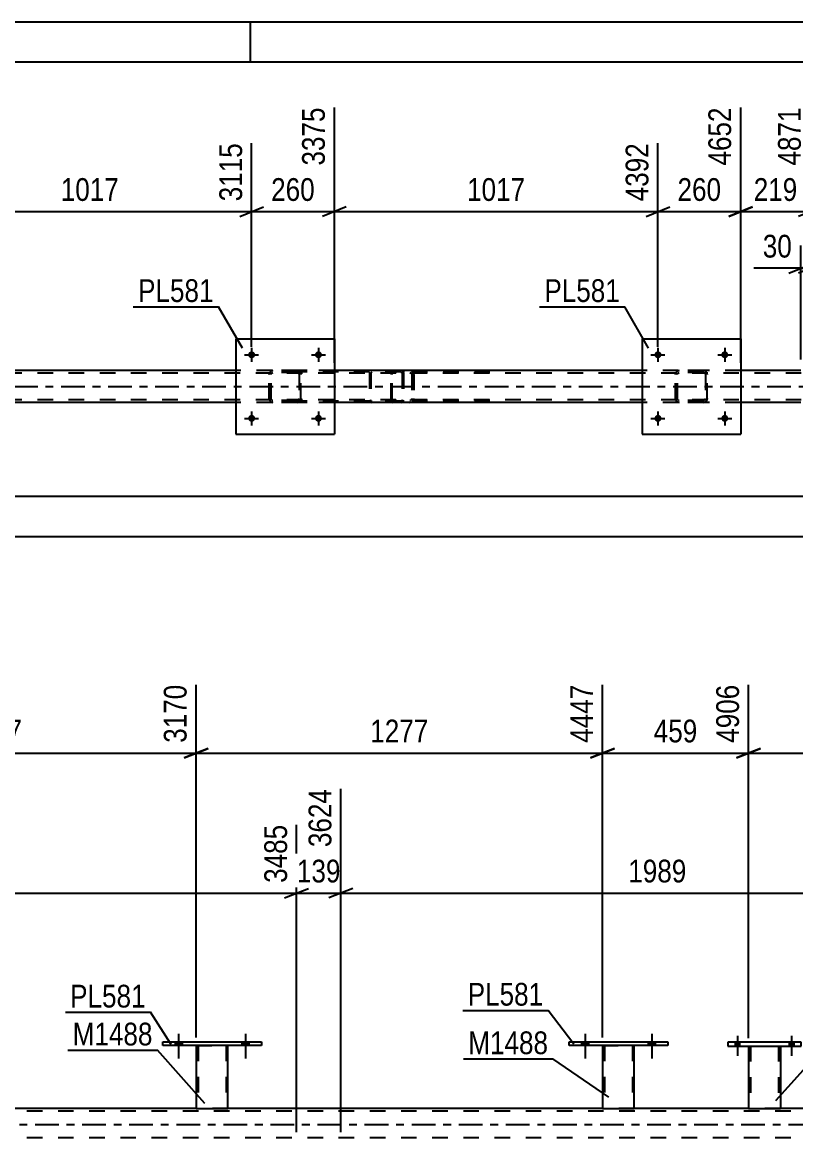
# Model space of a CAD drawing. Header units: millimetres. Extents: x 0 to 841, y 0 to 594.
# Drawn here: x 182.3 to 279.5, y 453.7 to 594 of the extents above; entities that cross this region are included whole.
import ezdxf

# ---------------------------------------------------------------- set-up
doc = ezdxf.new("R2010")
doc.units = ezdxf.units.MM
doc.linetypes.add('DXK_LINE_DOT2', pattern=[3.9198, 1.9599, -1.9599])
doc.linetypes.add('DXK_LINE_DOT3', pattern=[5.9187, 2.979, -0.9799, 0.9799, -0.9799])
doc.styles.add('Arial Narrow', font='ARIALN.TTF', dxfattribs={"height": 0.2})

# ---------------------------------------------------------------- blocks, each defined once
blk = doc.blocks.new('Unknown-814521846-1135')
at = {"color": 5, "linetype": 'Continuous'}
for p, q in [((841, 594), (0, 594)), ((211, 589), (211, 594)), ((836, 589), (5, 589))]:
    blk.add_line(p, q, dxfattribs=at)
blk = doc.blocks.new('Part-814521846-5149 - 5034')
at = {"color": 7, "linetype": 'DXK_LINE_DOT2'}
for p, q in [((229.87, 550.17), (214.54, 550.17)), ((226.29, 550.17), (226.16, 550.14)), ((230, 550.14), (229.87, 550.17)), ((229.87, 550.01), (214.54, 550.01)), ((225.98, 549.97), (225.95, 549.85)), ((225.95, 549.85), (225.95, 546.49)), ((226.12, 549.85), (226.13, 549.91)), ((226.12, 549.85), (226.12, 546.49)), ((226.13, 549.91), (226.17, 549.96)), ((226.17, 549.96), (226.2, 549.98)), ((226.2, 549.98), (226.23, 549.99)), ((226.23, 549.99), (226.29, 550.01)), ((229.87, 550.01), (229.93, 549.99)), ((229.93, 549.99), (229.99, 549.96)), ((229.99, 549.96), (230.02, 549.91)), ((230.02, 549.91), (230.04, 549.85)), ((230.04, 549.85), (230.04, 546.49)), ((230.21, 549.85), (230.18, 549.97)), ((230.21, 549.85), (230.21, 546.49)), ((229.87, 546.33), (214.54, 546.33)), ((229.87, 546.17), (214.54, 546.17)), ((225.95, 546.49), (225.98, 546.36)), ((226.13, 546.43), (226.12, 546.49)), ((226.17, 546.37), (226.13, 546.43)), ((226.16, 546.19), (226.29, 546.17)), ((226.17, 546.37), (226.2, 546.35)), ((226.2, 546.35), (226.23, 546.34)), ((226.23, 546.34), (226.29, 546.33)), ((229.93, 546.34), (229.87, 546.33)), ((229.87, 546.17), (230, 546.19)), ((229.99, 546.37), (229.93, 546.34)), ((230.02, 546.43), (229.99, 546.37)), ((230.04, 546.49), (230.02, 546.43)), ((230.18, 546.36), (230.21, 546.49))]:
    blk.add_line(p, q, dxfattribs=at)
for centre, start, end in [((229.88, 549.83), 24.32, 69.2417), ((226.28, 546.5), 204.32, 249.2417), ((229.88, 546.5), 290.7583, 335.68)]:
    blk.add_arc(centre, 0.331, start, end, dxfattribs=at)
blk = doc.blocks.new('Part-814521846-5109 - 5034')
at = {"color": 7, "linetype": 'DXK_LINE_DOT2'}
for p, q in [((228.83, 550.13), (228.74, 550.03)), ((228.93, 550.17), (228.83, 550.13)), ((241.09, 550.17), (228.93, 550.17)), ((230.21, 550.17), (230.21, 549.93)), ((231.21, 550.13), (231.02, 550.17)), ((228.68, 549.87), (228.66, 549.69)), ((228.66, 546.65), (228.66, 549.69)), ((228.74, 550.03), (228.68, 549.87)), ((228.8, 549.69), (228.81, 549.78)), ((228.8, 546.65), (228.8, 549.69)), ((228.81, 549.78), (228.84, 549.86)), ((228.84, 549.86), (228.88, 549.91)), ((228.88, 549.91), (228.93, 549.93)), ((241.09, 549.93), (228.93, 549.93)), ((231.02, 549.93), (231.12, 549.91)), ((231.12, 549.91), (231.2, 549.86)), ((231.2, 549.86), (231.25, 549.78)), ((231.25, 549.78), (231.27, 549.69)), ((231.27, 549.69), (231.27, 546.65)), ((231.51, 549.77), (231.49, 549.87)), ((231.53, 549.69), (231.51, 549.77)), ((231.53, 549.69), (231.53, 546.65)), ((228.68, 546.46), (228.66, 546.65)), ((228.73, 546.34), (228.68, 546.46)), ((228.74, 546.31), (228.73, 546.34)), ((228.74, 546.31), (228.83, 546.2)), ((228.81, 546.55), (228.8, 546.65)), ((228.84, 546.48), (228.81, 546.55)), ((228.83, 546.2), (228.93, 546.17)), ((228.88, 546.42), (228.84, 546.48)), ((228.93, 546.41), (228.88, 546.42)), ((241.09, 546.41), (228.93, 546.41)), ((241.09, 546.17), (228.93, 546.17)), ((230.21, 546.17), (230.21, 546.41)), ((231.12, 546.42), (231.02, 546.41)), ((231.02, 546.17), (231.21, 546.2)), ((231.2, 546.48), (231.12, 546.42)), ((231.25, 546.55), (231.2, 546.48)), ((231.27, 546.65), (231.25, 546.55)), ((231.49, 546.46), (231.51, 546.56)), ((231.51, 546.56), (231.53, 546.65))]:
    blk.add_line(p, q, dxfattribs=at)
for centre, start, end in [((231.04, 549.67), 23.8494, 68.8059), ((231.04, 546.66), 291.1941, 336.1506)]:
    blk.add_arc(centre, 0.492, start, end, dxfattribs=at)
blk = doc.blocks.new('Bolt-814521846-5214 - 5034')
at = {"linetype": 'Continuous'}
for points in [[(211.57, 552.17, -1), (210.69, 552.17, -1)], [(219.97, 552.17, -1), (219.09, 552.17, -1)]]:
    blk.add_hatch(color=1, dxfattribs=at).paths.add_polyline_path(points)
at = {"color": 1, "linetype": 'Continuous'}
for p, q in [((211.13, 553.05), (211.13, 551.29)), ((219.53, 553.05), (219.53, 551.29)), ((210.25, 552.17), (212.01, 552.17)), ((218.65, 552.17), (220.41, 552.17))]:
    blk.add_line(p, q, dxfattribs=at)
blk = doc.blocks.new('Part-814521846-5063 - 5034')
at = {"color": 2, "linetype": 'Continuous'}
for p, q in [((209.13, 550.17), (170.45, 550.17)), ((260.21, 550.17), (221.53, 550.17)), ((280.17, 550.17), (272.61, 550.17)), ((209.13, 546.17), (170.45, 546.17)), ((260.21, 546.17), (221.53, 546.17)), ((280.17, 546.17), (272.61, 546.17))]:
    blk.add_line(p, q, dxfattribs=at)
at = {"color": 7, "linetype": 'DXK_LINE_DOT2'}
for p, q in [((221.53, 550.17), (209.13, 550.17)), ((272.61, 550.17), (260.21, 550.17)), ((750.61, 549.85), (86.55, 549.85)), ((750.61, 546.49), (86.55, 546.49)), ((221.53, 546.17), (209.13, 546.17)), ((272.61, 546.17), (260.21, 546.17))]:
    blk.add_line(p, q, dxfattribs=at)
at = {"color": 7, "linetype": 'DXK_LINE_DOT3'}
blk.add_line((86.55, 548.17), (750.61, 548.17), dxfattribs=at)
blk = doc.blocks.new('Bolt-814521846-5215 - 5034')
at = {"linetype": 'Continuous'}
for points in [[(211.57, 544.17, -1), (210.69, 544.17, -1)], [(219.97, 544.17, -1), (219.09, 544.17, -1)]]:
    blk.add_hatch(color=1, dxfattribs=at).paths.add_polyline_path(points)
at = {"color": 1, "linetype": 'Continuous'}
for p, q in [((211.13, 545.05), (211.13, 543.29)), ((219.53, 545.05), (219.53, 543.29)), ((210.25, 544.17), (212.01, 544.17)), ((218.65, 544.17), (220.41, 544.17))]:
    blk.add_line(p, q, dxfattribs=at)
blk = doc.blocks.new('Part-814521846-5179 - 5034')
at = {"color": 2, "linetype": 'Continuous'}
for p, q in [((209.13, 554.17), (209.13, 542.17)), ((209.13, 554.17), (221.53, 554.17)), ((221.53, 554.17), (221.53, 542.17)), ((209.13, 542.17), (221.53, 542.17))]:
    blk.add_line(p, q, dxfattribs=at)
blk = doc.blocks.new('Part-814521846-5180 - 5034')
at = {"color": 7, "linetype": 'DXK_LINE_DOT2'}
for p, q in [((213.62, 550.13), (213.81, 550.17)), ((213.81, 550.17), (213.62, 550.13)), ((216.85, 550.17), (213.81, 550.17)), ((216.85, 550.17), (217.03, 550.13)), ((217.03, 550.13), (216.85, 550.17)), ((213.33, 549.69), (213.36, 549.87)), ((213.36, 549.87), (213.33, 549.69)), ((213.33, 546.65), (213.33, 549.69)), ((213.57, 549.69), (213.59, 549.78)), ((213.57, 546.65), (213.57, 549.69)), ((213.59, 549.78), (213.64, 549.86)), ((213.64, 549.86), (213.72, 549.91)), ((213.72, 549.91), (213.81, 549.93)), ((216.85, 549.93), (213.81, 549.93)), ((216.85, 549.93), (216.94, 549.91)), ((216.94, 549.91), (217.02, 549.86)), ((217.02, 549.86), (217.07, 549.78)), ((217.07, 549.78), (217.09, 549.69)), ((217.09, 549.69), (217.09, 546.65)), ((217.29, 549.87), (217.33, 549.69)), ((217.33, 549.69), (217.29, 549.87)), ((217.33, 546.65), (217.33, 549.69)), ((213.36, 546.46), (213.33, 546.65)), ((213.33, 546.65), (213.36, 546.46)), ((213.59, 546.55), (213.57, 546.65)), ((213.64, 546.48), (213.59, 546.55)), ((213.81, 546.17), (213.62, 546.2)), ((213.62, 546.2), (213.81, 546.17)), ((213.72, 546.42), (213.64, 546.48)), ((213.81, 546.41), (213.72, 546.42)), ((216.85, 546.41), (213.81, 546.41)), ((216.85, 546.17), (213.81, 546.17)), ((216.94, 546.42), (216.85, 546.41)), ((217.03, 546.2), (216.85, 546.17)), ((216.85, 546.17), (217.03, 546.2)), ((217.02, 546.48), (216.94, 546.42)), ((217.07, 546.55), (217.02, 546.48)), ((217.09, 546.65), (217.07, 546.55)), ((217.33, 546.65), (217.29, 546.46)), ((217.29, 546.46), (217.33, 546.65))]:
    blk.add_line(p, q, dxfattribs=at)
at = {"color": 7, "linetype": 'DXK_LINE_DOT3'}
blk.add_line((215.33, 548.17), (215.33, 548.17), dxfattribs=at)
at = {"color": 7, "linetype": 'DXK_LINE_DOT2'}
for centre, start, end in [((213.81, 549.69), 112.5, 157.5), ((213.81, 549.69), 112.5, 157.5), ((216.85, 549.69), 22.5, 67.5), ((216.85, 549.69), 22.5, 67.5), ((213.81, 546.65), 202.5, 247.5), ((213.81, 546.65), 202.5, 247.5), ((216.85, 546.65), 292.5, 337.5), ((216.85, 546.65), 292.5, 337.5)]:
    blk.add_arc(centre, 0.48, start, end, dxfattribs=at)
blk = doc.blocks.new('Part-814521846-5185 - 5034')
at = {"color": 2, "linetype": 'Continuous'}
for p, q in [((260.21, 554.17), (260.21, 542.17)), ((260.21, 554.17), (272.61, 554.17)), ((272.61, 554.17), (272.61, 542.17)), ((260.21, 542.17), (272.61, 542.17))]:
    blk.add_line(p, q, dxfattribs=at)
blk = doc.blocks.new('Part-814521846-5186 - 5034')
at = {"color": 7, "linetype": 'DXK_LINE_DOT2'}
for p, q in [((264.7, 550.13), (264.89, 550.17)), ((264.89, 550.17), (264.7, 550.13)), ((267.93, 550.17), (264.89, 550.17)), ((267.93, 550.17), (268.11, 550.13)), ((268.11, 550.13), (267.93, 550.17)), ((264.41, 549.69), (264.44, 549.87)), ((264.44, 549.87), (264.41, 549.69)), ((264.41, 546.65), (264.41, 549.69)), ((264.65, 549.69), (264.67, 549.78)), ((264.65, 546.65), (264.65, 549.69)), ((264.67, 549.78), (264.72, 549.86)), ((264.72, 549.86), (264.8, 549.91)), ((264.8, 549.91), (264.89, 549.93)), ((267.93, 549.93), (264.89, 549.93)), ((267.93, 549.93), (268.02, 549.91)), ((268.02, 549.91), (268.1, 549.86)), ((268.1, 549.86), (268.15, 549.78)), ((268.15, 549.78), (268.17, 549.69)), ((268.17, 549.69), (268.17, 546.65)), ((268.37, 549.87), (268.41, 549.69)), ((268.41, 549.69), (268.37, 549.87)), ((268.41, 546.65), (268.41, 549.69)), ((264.44, 546.46), (264.41, 546.65)), ((264.41, 546.65), (264.44, 546.46)), ((264.67, 546.55), (264.65, 546.65)), ((264.72, 546.48), (264.67, 546.55)), ((264.89, 546.17), (264.7, 546.2)), ((264.7, 546.2), (264.89, 546.17)), ((264.8, 546.42), (264.72, 546.48)), ((264.89, 546.41), (264.8, 546.42)), ((267.93, 546.41), (264.89, 546.41)), ((267.93, 546.17), (264.89, 546.17)), ((268.02, 546.42), (267.93, 546.41)), ((268.11, 546.2), (267.93, 546.17)), ((267.93, 546.17), (268.11, 546.2)), ((268.1, 546.48), (268.02, 546.42)), ((268.15, 546.55), (268.1, 546.48)), ((268.17, 546.65), (268.15, 546.55)), ((268.41, 546.65), (268.37, 546.46)), ((268.37, 546.46), (268.41, 546.65))]:
    blk.add_line(p, q, dxfattribs=at)
at = {"color": 7, "linetype": 'DXK_LINE_DOT3'}
blk.add_line((266.41, 548.17), (266.41, 548.17), dxfattribs=at)
at = {"color": 7, "linetype": 'DXK_LINE_DOT2'}
for centre, start, end in [((264.89, 549.69), 112.5, 157.5), ((264.89, 549.69), 112.5, 157.5), ((267.93, 549.69), 22.5, 67.5), ((267.93, 549.69), 22.5, 67.5), ((264.89, 546.65), 202.5, 247.5), ((264.89, 546.65), 202.5, 247.5), ((267.93, 546.65), 292.5, 337.5), ((267.93, 546.65), 292.5, 337.5)]:
    blk.add_arc(centre, 0.48, start, end, dxfattribs=at)
blk = doc.blocks.new('Bolt-814521846-5216 - 5034')
at = {"linetype": 'Continuous'}
for points in [[(262.65, 552.17, -1), (261.77, 552.17, -1)], [(271.05, 552.17, -1), (270.17, 552.17, -1)]]:
    blk.add_hatch(color=1, dxfattribs=at).paths.add_polyline_path(points)
at = {"color": 1, "linetype": 'Continuous'}
for p, q in [((262.21, 553.05), (262.21, 551.29)), ((270.61, 553.05), (270.61, 551.29)), ((261.33, 552.17), (263.09, 552.17)), ((269.73, 552.17), (271.49, 552.17))]:
    blk.add_line(p, q, dxfattribs=at)
blk = doc.blocks.new('Bolt-814521846-5217 - 5034')
at = {"linetype": 'Continuous'}
for points in [[(262.65, 544.17, -1), (261.77, 544.17, -1)], [(271.05, 544.17, -1), (270.17, 544.17, -1)]]:
    blk.add_hatch(color=1, dxfattribs=at).paths.add_polyline_path(points)
at = {"color": 1, "linetype": 'Continuous'}
for p, q in [((262.21, 545.05), (262.21, 543.29)), ((270.61, 545.05), (270.61, 543.29)), ((261.33, 544.17), (263.09, 544.17)), ((269.73, 544.17), (271.49, 544.17))]:
    blk.add_line(p, q, dxfattribs=at)
blk = doc.blocks.new('Bolt-814521846-3299 - 3290')
at = {"linetype": 'Continuous'}
for points in [[(252.6, 465.25), (253.48, 465.25), (253.48, 465.73), (252.6, 465.73)], [(261, 465.25), (261.88, 465.25), (261.88, 465.73), (261, 465.73)]]:
    blk.add_hatch(color=1, dxfattribs=at).paths.add_polyline_path(points)
at = {"color": 1, "linetype": 'Continuous'}
for p, q in [((253.04, 466.73), (253.04, 463.61)), ((261.44, 466.73), (261.44, 463.61)), ((252.6, 465.73), (252.6, 465.25)), ((253.48, 465.73), (253.48, 465.25)), ((261, 465.73), (261, 465.25)), ((261.88, 465.73), (261.88, 465.25))]:
    blk.add_line(p, q, dxfattribs=at)
blk = doc.blocks.new('Part-814521846-3380 - 3290')
at = {"color": 2, "linetype": 'Continuous'}
for p, q in [((199.95, 465.73), (212.35, 465.73)), ((199.95, 465.25), (199.95, 465.73)), ((212.35, 465.25), (199.95, 465.25)), ((212.35, 465.73), (212.35, 465.25))]:
    blk.add_line(p, q, dxfattribs=at)
blk = doc.blocks.new('Bolt-814521846-3297 - 3290')
at = {"linetype": 'Continuous'}
for points in [[(201.51, 465.25), (202.39, 465.25), (202.39, 465.73), (201.51, 465.73)], [(209.91, 465.25), (210.79, 465.25), (210.79, 465.73), (209.91, 465.73)]]:
    blk.add_hatch(color=1, dxfattribs=at).paths.add_polyline_path(points)
at = {"color": 1, "linetype": 'Continuous'}
for p, q in [((201.95, 466.73), (201.95, 463.61)), ((210.35, 466.73), (210.35, 463.61)), ((201.51, 465.73), (201.51, 465.25)), ((202.39, 465.73), (202.39, 465.25)), ((209.91, 465.73), (209.91, 465.25)), ((210.79, 465.73), (210.79, 465.25))]:
    blk.add_line(p, q, dxfattribs=at)
blk = doc.blocks.new('Bolt-814521846-3298 - 3290')
at = {"linetype": 'Continuous'}
for points in [[(201.51, 465.25), (202.39, 465.25), (202.39, 465.73), (201.51, 465.73)], [(209.91, 465.25), (210.79, 465.25), (210.79, 465.73), (209.91, 465.73)]]:
    blk.add_hatch(color=1, dxfattribs=at).paths.add_polyline_path(points)
at = {"color": 1, "linetype": 'Continuous'}
for p, q in [((201.95, 466.73), (201.95, 463.61)), ((210.35, 466.73), (210.35, 463.61)), ((201.51, 465.73), (201.51, 465.25)), ((202.39, 465.73), (202.39, 465.25)), ((209.91, 465.73), (209.91, 465.25)), ((210.79, 465.73), (210.79, 465.25))]:
    blk.add_line(p, q, dxfattribs=at)
blk = doc.blocks.new('Bolt-814521846-3300 - 3290')
at = {"linetype": 'Continuous'}
for points in [[(252.6, 465.25), (253.48, 465.25), (253.48, 465.73), (252.6, 465.73)], [(261, 465.25), (261.88, 465.25), (261.88, 465.73), (261, 465.73)]]:
    blk.add_hatch(color=1, dxfattribs=at).paths.add_polyline_path(points)
at = {"color": 1, "linetype": 'Continuous'}
for p, q in [((253.04, 466.73), (253.04, 463.61)), ((261.44, 466.73), (261.44, 463.61)), ((252.6, 465.73), (252.6, 465.25)), ((253.48, 465.73), (253.48, 465.25)), ((261, 465.73), (261, 465.25)), ((261.88, 465.73), (261.88, 465.25))]:
    blk.add_line(p, q, dxfattribs=at)
blk = doc.blocks.new('Part-814521846-3385 - 3290')
at = {"color": 2, "linetype": 'Continuous'}
for p, q in [((204.15, 465.25), (204.15, 457.34)), ((208.15, 457.34), (208.15, 465.25)), ((204.15, 457.34), (208.15, 457.34))]:
    blk.add_line(p, q, dxfattribs=at)
at = {"color": 7, "linetype": 'DXK_LINE_DOT2'}
for p, q in [((204.15, 465.25), (208.15, 465.25)), ((204.15, 465.25), (204.15, 465.25)), ((204.15, 465.25), (204.15, 465.25)), ((204.39, 465.25), (204.39, 457.34)), ((207.91, 465.25), (207.91, 457.34)), ((208.15, 465.25), (208.15, 465.25)), ((208.15, 465.25), (208.15, 465.25)), ((207.86, 457.34), (207.9, 457.34)), ((207.86, 457.34), (207.9, 457.34)), ((207.9, 457.34), (207.91, 457.34)), ((207.9, 457.34), (207.91, 457.34))]:
    blk.add_line(p, q, dxfattribs=at)
blk = doc.blocks.new('Part-814521846-3395 - 3290')
at = {"color": 2, "linetype": 'Continuous'}
for p, q in [((255.24, 465.25), (255.24, 457.34)), ((259.24, 457.34), (259.24, 465.25)), ((255.24, 457.34), (259.24, 457.34))]:
    blk.add_line(p, q, dxfattribs=at)
at = {"color": 7, "linetype": 'DXK_LINE_DOT2'}
for p, q in [((255.24, 465.25), (259.24, 465.25)), ((255.24, 465.25), (255.24, 465.25)), ((255.24, 465.25), (255.24, 465.25)), ((255.48, 465.25), (255.48, 457.34)), ((259, 465.25), (259, 457.34)), ((259.24, 465.25), (259.24, 465.25)), ((259.24, 465.25), (259.24, 465.25)), ((258.94, 457.34), (258.98, 457.34)), ((258.94, 457.34), (258.98, 457.34)), ((258.98, 457.34), (259, 457.34)), ((258.98, 457.34), (259, 457.34))]:
    blk.add_line(p, q, dxfattribs=at)
blk = doc.blocks.new('Part-814521846-3390 - 3290')
at = {"color": 2, "linetype": 'Continuous'}
for p, q in [((251.04, 465.73), (263.44, 465.73)), ((251.04, 465.25), (251.04, 465.73)), ((263.44, 465.25), (251.04, 465.25)), ((263.44, 465.73), (263.44, 465.25))]:
    blk.add_line(p, q, dxfattribs=at)
blk = doc.blocks.new('Bolt-814521846-3808 - 3290')
at = {"linetype": 'Continuous'}
for points in [[(271.92, 465.19), (272.48, 465.19), (272.48, 465.67), (271.92, 465.67)], [(271.92, 465.19), (272.48, 465.19), (272.48, 465.67), (271.92, 465.67)], [(278.72, 465.19), (279.28, 465.19), (279.28, 465.67), (278.72, 465.67)], [(278.72, 465.19), (279.28, 465.19), (279.28, 465.67), (278.72, 465.67)]]:
    blk.add_hatch(color=1, dxfattribs=at).paths.add_polyline_path(points)
at = {"color": 1, "linetype": 'Continuous'}
for p, q in [((272.2, 466.47), (272.2, 463.95)), ((272.2, 466.47), (272.2, 463.95)), ((279, 466.47), (279, 463.95)), ((279, 466.47), (279, 463.95)), ((271.92, 465.67), (271.92, 465.19)), ((271.92, 465.67), (271.92, 465.19)), ((272.48, 465.67), (272.48, 465.19)), ((272.48, 465.67), (272.48, 465.19)), ((278.72, 465.67), (278.72, 465.19)), ((278.72, 465.67), (278.72, 465.19)), ((279.28, 465.67), (279.28, 465.19)), ((279.28, 465.67), (279.28, 465.19))]:
    blk.add_line(p, q, dxfattribs=at)
blk = doc.blocks.new('Part-814521846-3696 - 3290')
at = {"color": 7, "linetype": 'DXK_LINE_DOT2'}
for p, q in [((741.44, 457.02), (77.37, 457.02)), ((208.15, 457.34), (204.15, 457.34)), ((259.24, 457.34), (255.24, 457.34)), ((277.6, 457.34), (273.6, 457.34)), ((741.44, 453.66), (77.37, 453.66))]:
    blk.add_line(p, q, dxfattribs=at)
at = {"color": 2, "linetype": 'Continuous'}
for p, q in [((204.15, 457.34), (157.07, 457.34)), ((255.24, 457.34), (208.15, 457.34)), ((273.6, 457.34), (259.24, 457.34)), ((306.32, 457.34), (277.6, 457.34))]:
    blk.add_line(p, q, dxfattribs=at)
at = {"color": 7, "linetype": 'DXK_LINE_DOT3'}
blk.add_line((77.37, 455.34), (741.44, 455.34), dxfattribs=at)
blk = doc.blocks.new('Part-814521846-3802 - 3290')
at = {"color": 2, "linetype": 'Continuous'}
for p, q in [((273.6, 465.19), (273.6, 457.34)), ((277.6, 465.19), (277.6, 457.34)), ((273.6, 457.34), (277.6, 457.34))]:
    blk.add_line(p, q, dxfattribs=at)
at = {"color": 7, "linetype": 'DXK_LINE_DOT2'}
for p, q in [((273.6, 465.19), (277.6, 465.19)), ((273.84, 465.19), (273.84, 457.34)), ((277.36, 465.19), (277.36, 457.34)), ((277.3, 457.34), (277.34, 457.34)), ((277.3, 457.34), (277.34, 457.34)), ((277.34, 457.34), (277.36, 457.34)), ((277.34, 457.34), (277.36, 457.34))]:
    blk.add_line(p, q, dxfattribs=at)
blk = doc.blocks.new('Part-814521846-3807 - 3290')
at = {"color": 2, "linetype": 'Continuous'}
for p, q in [((271, 465.67), (271, 465.19)), ((280.2, 465.67), (271, 465.67)), ((271, 465.19), (280.2, 465.19)), ((280.2, 465.19), (280.2, 465.67))]:
    blk.add_line(p, q, dxfattribs=at)
blk = doc.blocks.new('StraightDimension-814521846-15720 - 5034')
at = {"color": 7, "linetype": 'Continuous'}
for p, q in [((272.61, 551.17), (272.61, 583.3)), ((281.37, 550.37), (281.37, 583.3)), ((271.11, 569.58), (274.11, 570.78)), ((272.61, 570.18), (281.37, 570.18)), ((282.87, 570.78), (279.87, 569.58))]:
    blk.add_line(p, q, dxfattribs=at)
at = {"color": 0}
blk.add_wipeout([(280.33, 570.93), (280.33, 575.13), (273.65, 575.13), (273.65, 570.93)], dxfattribs=at)
at = {"color": 3, "style": 'Arial Narrow'}
blk.add_text('219', height=2.863, dxfattribs=at).set_placement((274.25, 571.53))
at = {"color": 0, "linetype": 'Continuous'}
blk.add_wipeout([(280.77, 583.9), (276.57, 583.9), (276.57, 575.38), (280.77, 575.38)], dxfattribs=at)
at = {"color": 3, "linetype": 'Continuous', "style": 'Arial Narrow'}
blk.add_text('4871', height=2.863, rotation=90.0002, dxfattribs=at).set_placement((280.17, 575.98))
blk = doc.blocks.new('StraightDimension-814521846-15721 - 5034')
at = {"color": 7, "linetype": 'Continuous'}
for p, q in [((272.61, 551.17), (272.61, 583.3)), ((262.21, 553.17), (262.21, 578.8)), ((260.71, 569.58), (263.71, 570.78)), ((262.21, 570.18), (272.61, 570.18)), ((274.11, 570.78), (271.11, 569.58))]:
    blk.add_line(p, q, dxfattribs=at)
at = {"color": 0}
blk.add_wipeout([(270.75, 570.93), (270.75, 575.13), (264.07, 575.13), (264.07, 570.93)], dxfattribs=at)
at = {"color": 3, "style": 'Arial Narrow'}
blk.add_text('260', height=2.863, dxfattribs=at).set_placement((264.67, 571.53))
at = {"color": 0, "linetype": 'Continuous'}
blk.add_wipeout([(272.01, 583.9), (267.81, 583.9), (267.81, 575.38), (272.01, 575.38)], dxfattribs=at)
at = {"color": 3, "linetype": 'Continuous', "style": 'Arial Narrow'}
blk.add_text('4652', height=2.863, rotation=90.0002, dxfattribs=at).set_placement((271.41, 575.98))
blk = doc.blocks.new('StraightDimension-814521846-5918 - 5034')
at = {"color": 7, "linetype": 'Continuous'}
blk.add_line((85.91, 529.32), (793.17, 529.32), dxfattribs=at)
blk = doc.blocks.new('StraightDimension-814521846-8733 - 5034')
at = {"color": 7, "linetype": 'Continuous'}
blk.add_line((86.55, 534.39), (792.53, 534.39), dxfattribs=at)
blk = doc.blocks.new('StraightDimension-814521846-15722 - 5034')
at = {"color": 7, "linetype": 'Continuous'}
for p, q in [((221.53, 551.17), (221.53, 583.3)), ((262.21, 553.17), (262.21, 578.8)), ((223.03, 570.78), (220.03, 569.58)), ((221.53, 570.18), (262.21, 570.18)), ((260.71, 569.58), (263.71, 570.78))]:
    blk.add_line(p, q, dxfattribs=at)
at = {"color": 0}
blk.add_wipeout([(246.12, 570.93), (246.12, 575.13), (237.61, 575.13), (237.61, 570.93)], dxfattribs=at)
at = {"color": 3, "style": 'Arial Narrow'}
blk.add_text('1017', height=2.863, dxfattribs=at).set_placement((238.21, 571.53))
at = {"color": 0, "linetype": 'Continuous'}
blk.add_wipeout([(261.61, 579.4), (257.41, 579.4), (257.41, 570.88), (261.61, 570.88)], dxfattribs=at)
at = {"color": 3, "linetype": 'Continuous', "style": 'Arial Narrow'}
blk.add_text('4392', height=2.863, rotation=90.0002, dxfattribs=at).set_placement((261.01, 571.48))
blk = doc.blocks.new('StraightDimension-814521846-15723 - 5034')
at = {"color": 7, "linetype": 'Continuous'}
for p, q in [((221.53, 551.17), (221.53, 583.3)), ((211.13, 553.17), (211.13, 578.8)), ((209.63, 569.58), (212.63, 570.78)), ((211.13, 570.18), (221.53, 570.18)), ((223.03, 570.78), (220.03, 569.58))]:
    blk.add_line(p, q, dxfattribs=at)
at = {"color": 0}
blk.add_wipeout([(219.67, 570.93), (219.67, 575.13), (212.98, 575.13), (212.98, 570.93)], dxfattribs=at)
at = {"color": 3, "style": 'Arial Narrow'}
blk.add_text('260', height=2.863, dxfattribs=at).set_placement((213.58, 571.53))
at = {"color": 0, "linetype": 'Continuous'}
blk.add_wipeout([(220.93, 583.9), (216.73, 583.9), (216.73, 575.38), (220.93, 575.38)], dxfattribs=at)
at = {"color": 3, "linetype": 'Continuous', "style": 'Arial Narrow'}
blk.add_text('3375', height=2.863, rotation=90.0002, dxfattribs=at).set_placement((220.33, 575.98))
blk = doc.blocks.new('StraightDimension-814521846-15724 - 5034')
at = {"color": 7, "linetype": 'Continuous'}
for p, q in [((170.45, 551.17), (170.45, 583.3)), ((211.13, 553.17), (211.13, 578.8)), ((171.95, 570.78), (168.95, 569.58)), ((170.45, 570.18), (211.13, 570.18)), ((209.63, 569.58), (212.63, 570.78))]:
    blk.add_line(p, q, dxfattribs=at)
at = {"color": 0}
blk.add_wipeout([(195.04, 570.93), (195.04, 575.13), (186.53, 575.13), (186.53, 570.93)], dxfattribs=at)
at = {"color": 3, "style": 'Arial Narrow'}
blk.add_text('1017', height=2.863, dxfattribs=at).set_placement((187.13, 571.53))
at = {"color": 0, "linetype": 'Continuous'}
blk.add_wipeout([(210.53, 579.4), (206.33, 579.4), (206.33, 570.88), (210.53, 570.88)], dxfattribs=at)
at = {"color": 3, "linetype": 'Continuous', "style": 'Arial Narrow'}
blk.add_text('3115', height=2.863, rotation=90.0002, dxfattribs=at).set_placement((209.93, 571.48))
blk = doc.blocks.new('StraightDimension-814521846-16609 - 5034')
at = {"color": 7, "linetype": 'Continuous'}
for p, q in [((280.17, 551.57), (280.17, 565.9)), ((281.37, 550.37), (281.37, 565.9)), ((280.17, 563.05), (274.27, 563.05)), ((280.17, 563.05), (274.27, 563.05)), ((278.67, 562.45), (281.67, 563.65)), ((282.87, 563.65), (279.87, 562.45)), ((280.17, 563.05), (281.37, 563.05))]:
    blk.add_line(p, q, dxfattribs=at)
at = {"color": 0}
blk.add_wipeout([(279.65, 563.8), (279.65, 568), (274.79, 568), (274.79, 563.8)], dxfattribs=at)
at = {"color": 3, "style": 'Arial Narrow'}
blk.add_text('30', height=2.863, dxfattribs=at).set_placement((275.39, 564.4))
blk = doc.blocks.new('StraightDimension-814521846-4897 - 3290')
at = {"color": 7, "linetype": 'Continuous'}
for p, q in [((137.22, 454.34), (137.22, 497.54)), ((216.78, 454.34), (216.78, 493.04)), ((138.72, 485.03), (135.72, 483.83)), ((137.22, 484.43), (216.78, 484.43)), ((215.28, 483.83), (218.28, 485.03))]:
    blk.add_line(p, q, dxfattribs=at)
at = {"color": 0}
blk.add_wipeout([(181.25, 485.18), (181.25, 489.38), (172.74, 489.38), (172.74, 485.18)], dxfattribs=at)
at = {"color": 3, "style": 'Arial Narrow'}
blk.add_text('1989', height=2.863, dxfattribs=at).set_placement((173.34, 485.78))
at = {"color": 0, "linetype": 'Continuous'}
blk.add_wipeout([(216.18, 493.64), (211.98, 493.64), (211.98, 485.13), (216.18, 485.13)], dxfattribs=at)
at = {"color": 3, "linetype": 'Continuous', "style": 'Arial Narrow'}
blk.add_text('3485', height=2.863, rotation=90.0002, dxfattribs=at).set_placement((215.58, 485.73))
blk = doc.blocks.new('StraightDimension-814521846-13247 - 3290')
at = {"color": 7, "linetype": 'Continuous'}
for p, q in [((204.15, 466.25), (204.15, 510.66)), ((255.24, 466.25), (255.24, 510.66)), ((205.65, 502.65), (202.65, 501.45)), ((253.74, 501.45), (256.74, 502.65)), ((204.15, 502.05), (255.24, 502.05))]:
    blk.add_line(p, q, dxfattribs=at)
at = {"color": 0}
blk.add_wipeout([(233.95, 502.8), (233.95, 507), (225.44, 507), (225.44, 502.8)], dxfattribs=at)
at = {"color": 3, "style": 'Arial Narrow'}
blk.add_text('1277', height=2.863, dxfattribs=at).set_placement((226.04, 503.4))
at = {"color": 0, "linetype": 'Continuous'}
blk.add_wipeout([(254.64, 511.26), (250.44, 511.26), (250.44, 502.75), (254.64, 502.75)], dxfattribs=at)
at = {"color": 3, "linetype": 'Continuous', "style": 'Arial Narrow'}
blk.add_text('4447', height=2.863, rotation=90.0002, dxfattribs=at).set_placement((254.04, 503.35))
blk = doc.blocks.new('StraightDimension-814521846-4878 - 3290')
at = {"color": 7, "linetype": 'Continuous'}
for p, q in [((222.35, 454.34), (222.35, 497.54)), ((216.78, 454.34), (216.78, 493.04)), ((215.28, 483.83), (218.28, 485.03)), ((216.78, 484.43), (222.35, 484.43)), ((223.85, 485.03), (220.85, 483.83))]:
    blk.add_line(p, q, dxfattribs=at)
at = {"color": 0}
blk.add_wipeout([(222.91, 485.18), (222.91, 489.38), (216.22, 489.38), (216.22, 485.18)], dxfattribs=at)
at = {"color": 3, "style": 'Arial Narrow'}
blk.add_text('139', height=2.863, dxfattribs=at).set_placement((216.82, 485.78))
at = {"color": 0, "linetype": 'Continuous'}
blk.add_wipeout([(221.75, 498.14), (217.55, 498.14), (217.55, 489.63), (221.75, 489.63)], dxfattribs=at)
at = {"color": 3, "linetype": 'Continuous', "style": 'Arial Narrow'}
blk.add_text('3624', height=2.863, rotation=90.0002, dxfattribs=at).set_placement((221.15, 490.23))
blk = doc.blocks.new('StraightDimension-814521846-4859 - 3290')
at = {"color": 7, "linetype": 'Continuous'}
for p, q in [((222.35, 454.34), (222.35, 497.54)), ((301.91, 454.34), (301.91, 493.04)), ((223.85, 485.03), (220.85, 483.83)), ((222.35, 484.43), (301.91, 484.43)), ((300.41, 483.83), (303.41, 485.03))]:
    blk.add_line(p, q, dxfattribs=at)
at = {"color": 0}
blk.add_wipeout([(266.39, 485.18), (266.39, 489.38), (257.88, 489.38), (257.88, 485.18)], dxfattribs=at)
at = {"color": 3, "style": 'Arial Narrow'}
blk.add_text('1989', height=2.863, dxfattribs=at).set_placement((258.48, 485.78))
at = {"color": 0, "linetype": 'Continuous'}
blk.add_wipeout([(301.31, 493.64), (297.11, 493.64), (297.11, 485.13), (301.31, 485.13)], dxfattribs=at)
at = {"color": 3, "linetype": 'Continuous', "style": 'Arial Narrow'}
blk.add_text('5613', height=2.863, rotation=90.0002, dxfattribs=at).set_placement((300.71, 485.73))
blk = doc.blocks.new('StraightDimension-814521846-13245 - 3290')
at = {"color": 7, "linetype": 'Continuous'}
for p, q in [((273.6, 466.19), (273.6, 510.66)), ((306.32, 466.25), (306.32, 510.66)), ((275.1, 502.65), (272.1, 501.45)), ((304.82, 501.45), (307.82, 502.65)), ((273.6, 502.05), (306.32, 502.05))]:
    blk.add_line(p, q, dxfattribs=at)
at = {"color": 0}
blk.add_wipeout([(293.3, 502.8), (293.3, 507), (286.62, 507), (286.62, 502.8)], dxfattribs=at)
at = {"color": 3, "style": 'Arial Narrow'}
blk.add_text('818', height=2.863, dxfattribs=at).set_placement((287.22, 503.4))
at = {"color": 0, "linetype": 'Continuous'}
blk.add_wipeout([(305.72, 511.26), (301.52, 511.26), (301.52, 502.75), (305.72, 502.75)], dxfattribs=at)
at = {"color": 3, "linetype": 'Continuous', "style": 'Arial Narrow'}
blk.add_text('5724', height=2.863, rotation=90.0002, dxfattribs=at).set_placement((305.12, 503.35))
blk = doc.blocks.new('StraightDimension-814521846-13246 - 3290')
at = {"color": 7, "linetype": 'Continuous'}
for p, q in [((255.24, 466.25), (255.24, 510.66)), ((273.6, 466.19), (273.6, 510.66)), ((256.74, 502.65), (253.74, 501.45)), ((272.1, 501.45), (275.1, 502.65)), ((255.24, 502.05), (273.6, 502.05))]:
    blk.add_line(p, q, dxfattribs=at)
at = {"color": 0}
blk.add_wipeout([(267.76, 502.8), (267.76, 507), (261.08, 507), (261.08, 502.8)], dxfattribs=at)
at = {"color": 3, "style": 'Arial Narrow'}
blk.add_text('459', height=2.863, dxfattribs=at).set_placement((261.68, 503.4))
at = {"color": 0, "linetype": 'Continuous'}
blk.add_wipeout([(273, 511.26), (268.8, 511.26), (268.8, 502.75), (273, 502.75)], dxfattribs=at)
at = {"color": 3, "linetype": 'Continuous', "style": 'Arial Narrow'}
blk.add_text('4906', height=2.863, rotation=90.0002, dxfattribs=at).set_placement((272.4, 503.35))
blk = doc.blocks.new('StraightDimension-814521846-13248 - 3290')
at = {"color": 7, "linetype": 'Continuous'}
for p, q in [((153.07, 466.25), (153.07, 510.66)), ((204.15, 466.25), (204.15, 510.66)), ((154.57, 502.65), (151.57, 501.45)), ((202.65, 501.45), (205.65, 502.65)), ((153.07, 502.05), (204.15, 502.05))]:
    blk.add_line(p, q, dxfattribs=at)
at = {"color": 0}
blk.add_wipeout([(182.87, 502.8), (182.87, 507), (174.36, 507), (174.36, 502.8)], dxfattribs=at)
at = {"color": 3, "style": 'Arial Narrow'}
blk.add_text('1277', height=2.863, dxfattribs=at).set_placement((174.96, 503.4))
at = {"color": 0, "linetype": 'Continuous'}
blk.add_wipeout([(203.55, 511.26), (199.35, 511.26), (199.35, 502.75), (203.55, 502.75)], dxfattribs=at)
at = {"color": 3, "linetype": 'Continuous', "style": 'Arial Narrow'}
blk.add_text('3170', height=2.863, rotation=90.0002, dxfattribs=at).set_placement((202.95, 503.35))
blk = doc.blocks.new('Mark-814521846-5175 - 5034')
at = {"color": 0}
blk.add_wipeout([(206.36, 558.81), (206.36, 561.81), (196.85, 561.81), (196.85, 558.81)], dxfattribs=at)
blk.add_wipeout([(206.36, 558.81), (206.36, 561.81), (196.85, 561.81), (196.85, 558.81)], dxfattribs=at)
at = {"color": 30, "linetype": 'Continuous'}
for p in [(196.25, 558.21), (209.96, 553.02)]:
    blk.add_line(p, (206.96, 558.21), dxfattribs=at)
at = {"color": 3, "style": 'Arial Narrow'}
blk.add_text('PL581', height=2.863, dxfattribs=at).set_placement((196.85, 558.81))
blk = doc.blocks.new('Mark-814521846-5181 - 5034')
at = {"color": 0}
blk.add_wipeout([(257.44, 558.81), (257.44, 561.81), (247.93, 561.81), (247.93, 558.81)], dxfattribs=at)
blk.add_wipeout([(257.44, 558.81), (257.44, 561.81), (247.93, 561.81), (247.93, 558.81)], dxfattribs=at)
at = {"color": 30, "linetype": 'Continuous'}
for p in [(247.33, 558.21), (261.04, 553.02)]:
    blk.add_line(p, (258.04, 558.21), dxfattribs=at)
at = {"color": 3, "style": 'Arial Narrow'}
blk.add_text('PL581', height=2.863, dxfattribs=at).set_placement((247.93, 558.81))
blk = doc.blocks.new('Mark-814521846-3381 - 3290')
at = {"color": 0}
blk.add_wipeout([(198.68, 465.27), (198.68, 468.27), (188.63, 468.27), (188.63, 465.27)], dxfattribs=at)
blk.add_wipeout([(198.68, 465.27), (198.68, 468.27), (188.63, 468.27), (188.63, 465.27)], dxfattribs=at)
at = {"color": 30, "linetype": 'Continuous'}
for p in [(188.03, 464.67), (205.25, 457.95)]:
    blk.add_line(p, (199.28, 464.67), dxfattribs=at)
at = {"color": 3, "style": 'Arial Narrow'}
blk.add_text('M1488', height=2.863, dxfattribs=at).set_placement((188.63, 465.27))
blk = doc.blocks.new('Mark-814521846-3391 - 3290')
at = {"color": 0}
blk.add_wipeout([(248.41, 464.17), (248.41, 467.17), (238.36, 467.17), (238.36, 464.17)], dxfattribs=at)
blk.add_wipeout([(248.41, 464.17), (248.41, 467.17), (238.36, 467.17), (238.36, 464.17)], dxfattribs=at)
at = {"color": 30, "linetype": 'Continuous'}
for p in [(237.76, 463.57), (256.05, 458.75)]:
    blk.add_line(p, (249.01, 463.57), dxfattribs=at)
at = {"color": 3, "style": 'Arial Narrow'}
blk.add_text('M1488', height=2.863, dxfattribs=at).set_placement((238.36, 464.17))
blk = doc.blocks.new('Mark-814521846-3376 - 3290')
at = {"color": 0}
blk.add_wipeout([(197.81, 470.04), (197.81, 473.04), (188.31, 473.04), (188.31, 470.04)], dxfattribs=at)
blk.add_wipeout([(197.81, 470.04), (197.81, 473.04), (188.31, 473.04), (188.31, 470.04)], dxfattribs=at)
at = {"color": 30, "linetype": 'Continuous'}
for p in [(187.71, 469.44), (200.99, 465.39)]:
    blk.add_line(p, (198.41, 469.44), dxfattribs=at)
at = {"color": 3, "style": 'Arial Narrow'}
blk.add_text('PL581', height=2.863, dxfattribs=at).set_placement((188.31, 470.04))
blk = doc.blocks.new('Mark-814521846-3386 - 3290')
at = {"color": 0}
blk.add_wipeout([(247.79, 470.28), (247.79, 473.28), (238.29, 473.28), (238.29, 470.28)], dxfattribs=at)
blk.add_wipeout([(247.79, 470.28), (247.79, 473.28), (238.29, 473.28), (238.29, 470.28)], dxfattribs=at)
at = {"color": 30, "linetype": 'Continuous'}
for p in [(237.69, 469.68), (251.62, 465.43)]:
    blk.add_line(p, (248.39, 469.68), dxfattribs=at)
at = {"color": 3, "style": 'Arial Narrow'}
blk.add_text('PL581', height=2.863, dxfattribs=at).set_placement((238.29, 470.28))
blk = doc.blocks.new('Mark-814521846-3798 - 3290')
at = {"color": 0}
blk.add_wipeout([(292.72, 464.51), (292.72, 467.51), (282.66, 467.51), (282.66, 464.51)], dxfattribs=at)
blk.add_wipeout([(292.72, 464.51), (292.72, 467.51), (282.66, 467.51), (282.66, 464.51)], dxfattribs=at)
at = {"color": 30, "linetype": 'Continuous'}
for p, q in [((277.02, 458.33), (282.06, 463.91)), ((282.06, 463.91), (293.32, 463.91))]:
    blk.add_line(p, q, dxfattribs=at)
at = {"color": 3, "style": 'Arial Narrow'}
blk.add_text('M1545', height=2.863, dxfattribs=at).set_placement((282.66, 464.51))

msp = doc.modelspace()

# ---------------------------------------------------------------- block references
for name in ['Unknown-814521846-1135', 'Part-814521846-5179 - 5034', 'Bolt-814521846-5214 - 5034', 'Part-814521846-5185 - 5034', 'Bolt-814521846-5216 - 5034', 'Part-814521846-5063 - 5034', 'Part-814521846-5180 - 5034', 'Part-814521846-5149 - 5034', 'Part-814521846-5109 - 5034', 'Part-814521846-5186 - 5034', 'Bolt-814521846-5215 - 5034', 'Bolt-814521846-5217 - 5034', 'Bolt-814521846-3297 - 3290', 'Bolt-814521846-3298 - 3290', 'Bolt-814521846-3299 - 3290', 'Bolt-814521846-3300 - 3290', 'Bolt-814521846-3808 - 3290', 'Part-814521846-3380 - 3290', 'Part-814521846-3385 - 3290', 'Part-814521846-3390 - 3290', 'Part-814521846-3395 - 3290', 'Part-814521846-3807 - 3290', 'Part-814521846-3802 - 3290', 'Part-814521846-3696 - 3290']:
    msp.add_blockref(name, (0, 0))

# ---------------------------------------------------------------- next in the draw order: block references
for name in ['StraightDimension-814521846-15720 - 5034', 'StraightDimension-814521846-5918 - 5034', 'StraightDimension-814521846-4897 - 3290']:
    msp.add_blockref(name, (0, 0))

# ---------------------------------------------------------------- next in the draw order: block references
for name in ['StraightDimension-814521846-15721 - 5034', 'StraightDimension-814521846-8733 - 5034', 'StraightDimension-814521846-13247 - 3290']:
    msp.add_blockref(name, (0, 0))

# ---------------------------------------------------------------- next in the draw order: block references
for name in ['StraightDimension-814521846-15722 - 5034', 'StraightDimension-814521846-16609 - 5034', 'StraightDimension-814521846-13248 - 3290', 'StraightDimension-814521846-4878 - 3290']:
    msp.add_blockref(name, (0, 0))

# ---------------------------------------------------------------- next in the draw order: block references
for name in ['StraightDimension-814521846-15723 - 5034', 'Mark-814521846-5181 - 5034', 'StraightDimension-814521846-4859 - 3290', 'Mark-814521846-3381 - 3290']:
    msp.add_blockref(name, (0, 0))

# ---------------------------------------------------------------- next in the draw order: block references
for name in ['StraightDimension-814521846-15724 - 5034', 'StraightDimension-814521846-13245 - 3290', 'Mark-814521846-3376 - 3290']:
    msp.add_blockref(name, (0, 0))

# ---------------------------------------------------------------- next in the draw order: block references
for name in ['Mark-814521846-5175 - 5034', 'StraightDimension-814521846-13246 - 3290', 'Mark-814521846-3798 - 3290']:
    msp.add_blockref(name, (0, 0))

# ---------------------------------------------------------------- next in the draw order: block references
msp.add_blockref('Mark-814521846-3391 - 3290', (0, 0))

# ---------------------------------------------------------------- next in the draw order: block references
msp.add_blockref('Mark-814521846-3386 - 3290', (0, 0))

doc.saveas('drawing.dxf')
